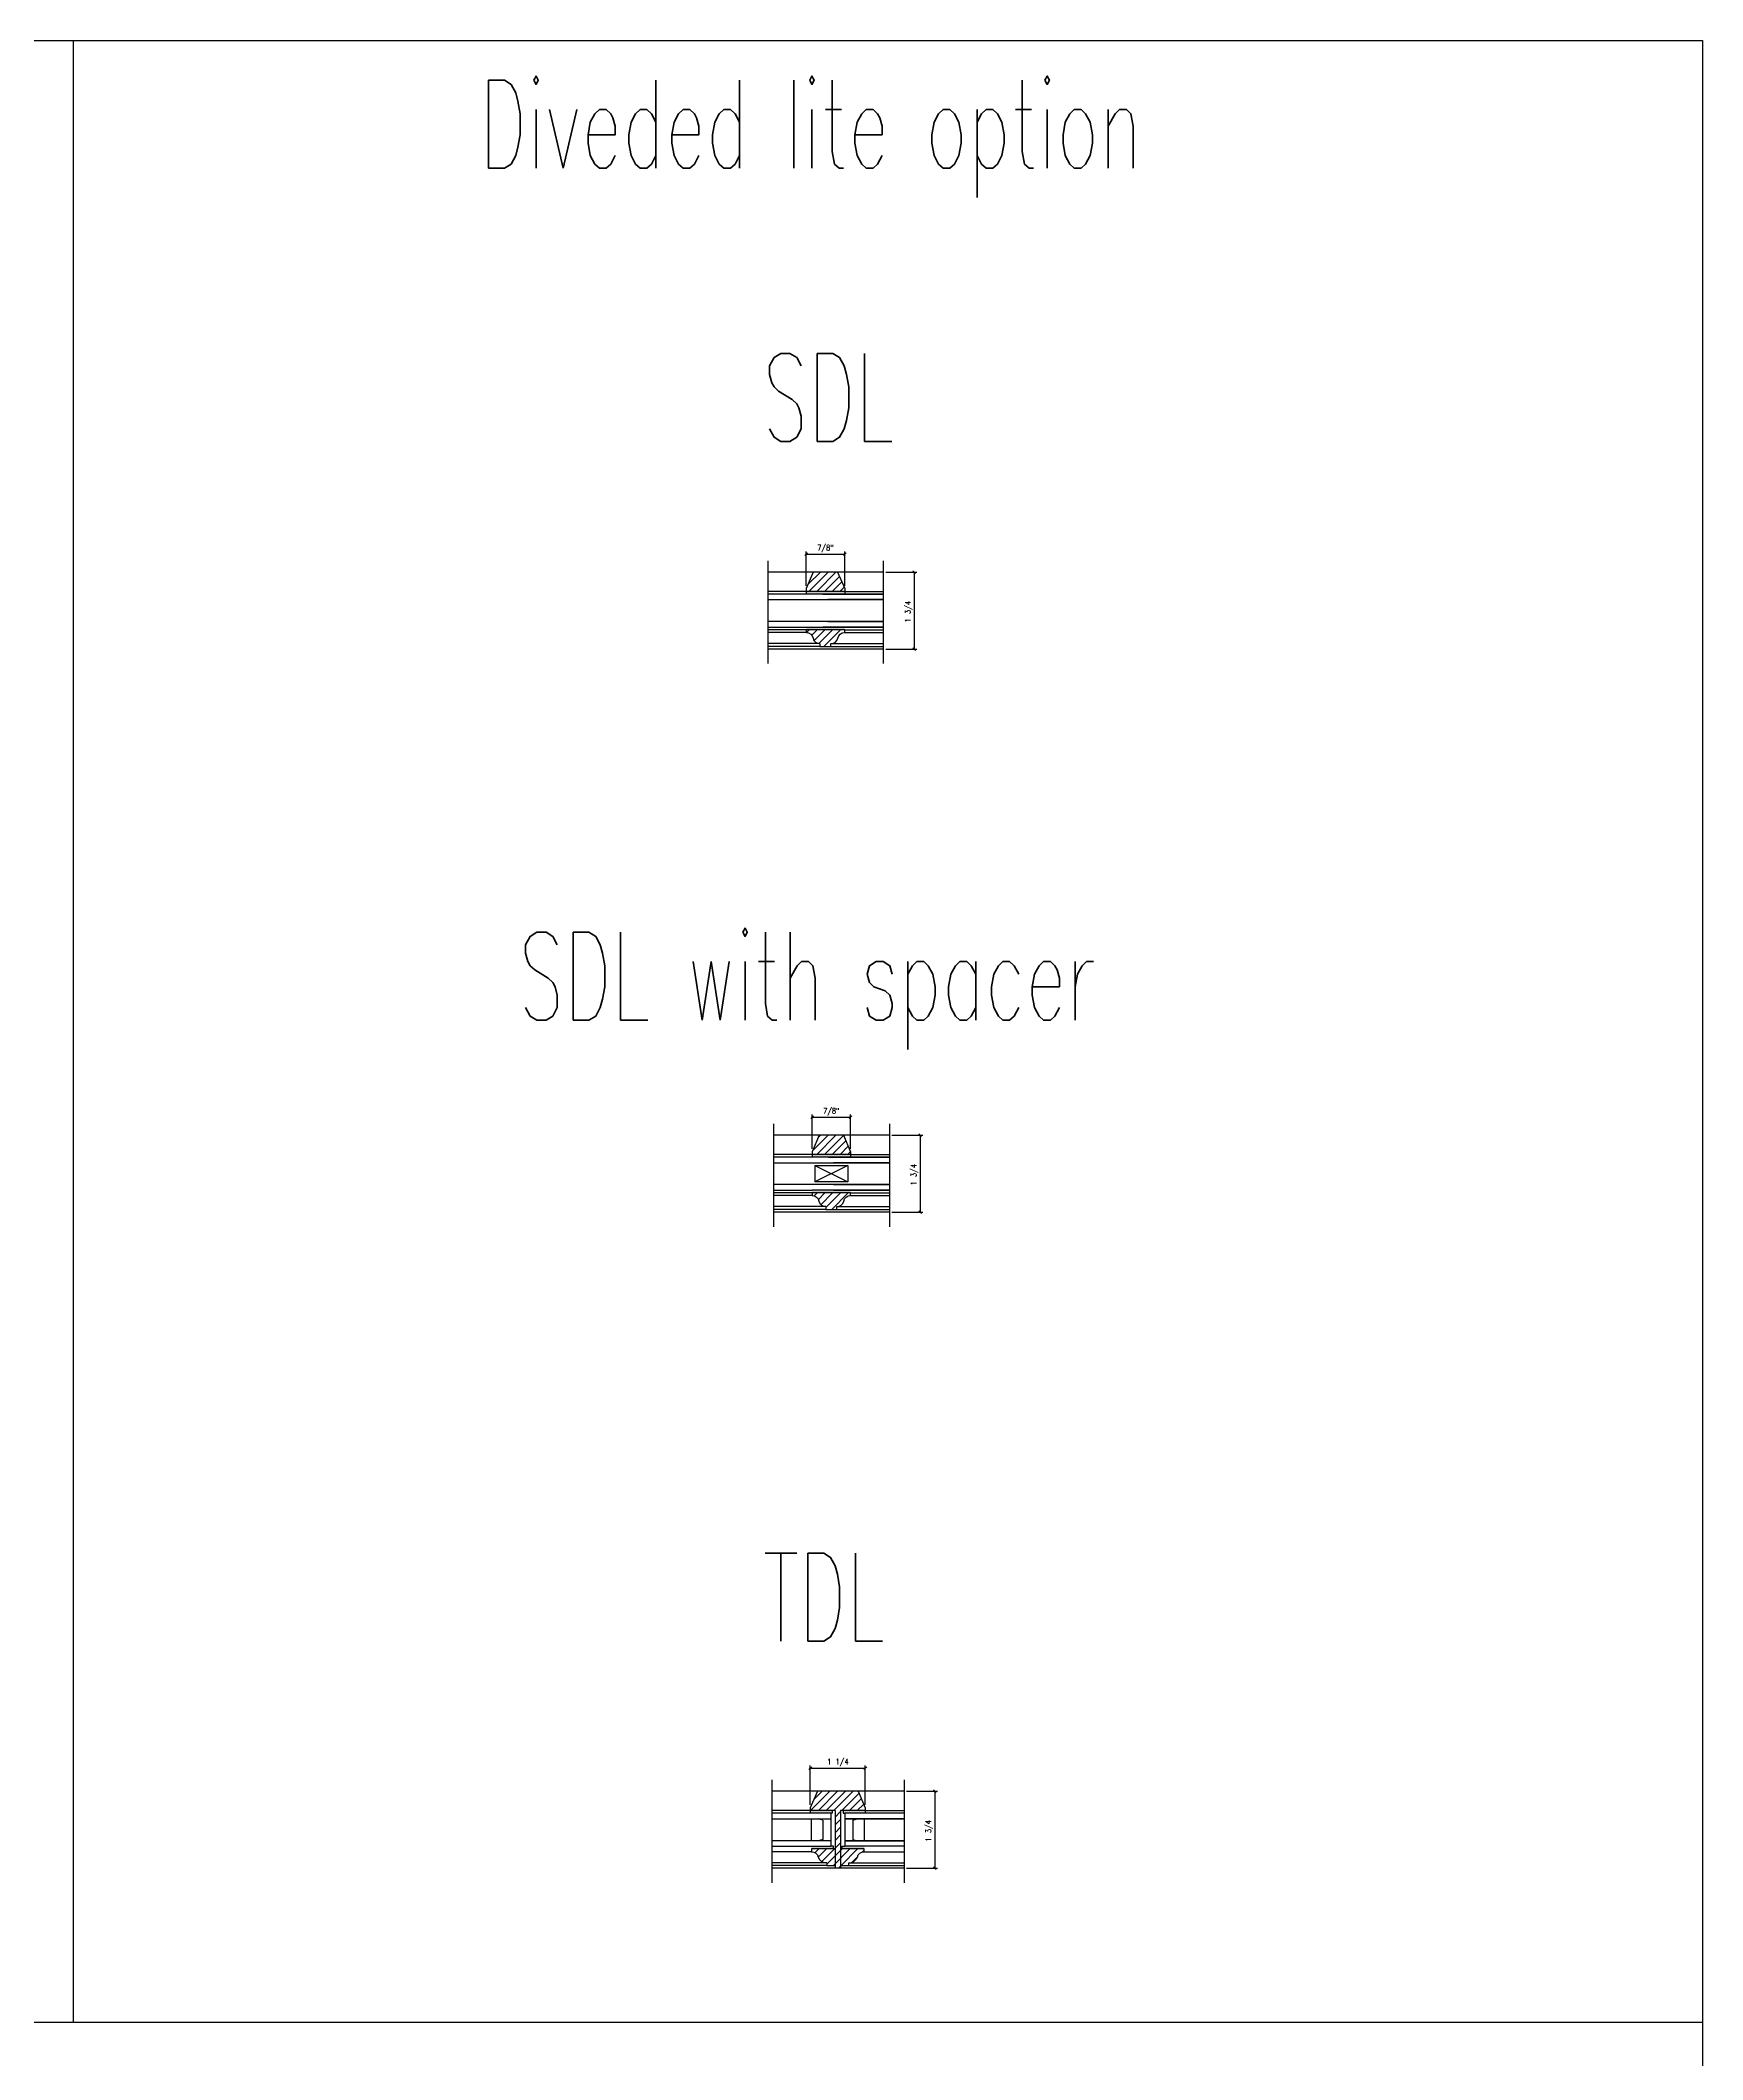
# Model space of a CAD drawing. Header units: inches. Extents: x 1985 to 11287, y 379 to 3234.
# Drawn here: x 9028.59 to 9066.39, y 1556.44 to 1602.36 of the extents above; entities that cross this region are included whole.
import ezdxf

# ---------------------------------------------------------------- set-up
doc = ezdxf.new("R2010")
doc.units = ezdxf.units.IN
doc.header["$MEASUREMENT"] = 0
doc.layers.get('0').update_dxf_attribs({"linetype": 'CONTINUOUS'})
doc.layers.get('Defpoints').update_dxf_attribs({"linetype": 'CONTINUOUS'})
for name, color, linetype in [('COTE1-1 99', 7, 'CONTINUOUS'), ('detail 99', 30, 'CONTINUOUS'), ('glass 99', 6, 'CONTINUOUS'), ('glazing tape 99', 7, 'CONTINUOUS'), ('hatch 99', 1, 'CONTINUOUS'), ('separation 99', 3, 'CONTINUOUS'), ('wood detail 99', 7, 'CONTINUOUS')]:
    doc.layers.add(name, color=color, linetype=linetype)
doc.styles.add('MARVIN', font='simplex.shx', dxfattribs={"width": 0.6})
doc.styles.get("Standard").update_dxf_attribs({"font": 'txt.shx', "width": 0.8})
doc.dimstyles.new('Muntin', dxfattribs={"dimtxt": 0.125, "dimasz": 0.0625, "dimexe": 0.0625, "dimexo": 0.0625, "dimgap": 0.0625, "dimtad": 1, "dimdec": 5, "dimzin": 0, "dimdsep": 46, "dimlunit": 5, "dimtxsty": 'Standard', "dimblk": 'OBLIQUE', "dimcen": 0.125, "dimclrd": 1, "dimclre": 1, "dimadec": 1, "dimazin": 0, "dimtfac": 0.375, "dimtdec": 5, "dimtmove": 0, "dimatfit": 3, "dimldrblk": 'OBLIQUE', "dimfxl": 1, "dimfrac": 2, "dimtolj": 1, "dimtzin": 0, "dimarcsym": 0})

# ---------------------------------------------------------------- blocks, each defined once
blk = doc.blocks.new('_OBLIQUE')
at = {"color": 0, "linetype": 'ByBlock'}
blk.add_line((-0.5, -0.5), (0.5, 0.5), dxfattribs=at)
blk = doc.blocks.new('*D1053')
at = {"layer": 'COTE1-1 99', "color": 1, "lineweight": -2, "transparency": 16777216}
for p, q in [((9046.102, 1562.234), (9046.102, 1563.134)), ((9046.102, 1563.072), (9047.352, 1563.072)), ((9047.352, 1562.234), (9047.352, 1563.134))]:
    blk.add_line(p, q, dxfattribs=at)
at = {"layer": 'Defpoints', "color": 0, "transparency": 16777216}
for p in [(9047.352, 1563.072), (9046.102, 1562.172), (9047.352, 1562.172)]:
    blk.add_point(p, dxfattribs=at)
at = {"layer": 'COTE1-1 99', "color": 1, "lineweight": -2, "transparency": 16777216, "xscale": 0.0625, "yscale": 0.0625, "zscale": 0.0625, "rotation": 180}
blk.add_blockref('_OBLIQUE', (9046.102, 1563.072), dxfattribs=at)
at = {"layer": 'COTE1-1 99', "color": 1, "lineweight": -2, "transparency": 16777216, "xscale": 0.0625, "yscale": 0.0625, "zscale": 0.0625}
blk.add_blockref('_OBLIQUE', (9047.352, 1563.072), dxfattribs=at)
at = {"layer": 'COTE1-1 99', "color": 0, "transparency": 16777216, "insert": (9046.727, 1563.197), "char_height": 0.125, "attachment_point": 5}
blk.add_mtext('\\A1;1 1/4', dxfattribs=at)
blk = doc.blocks.new('*D1054')
at = {"layer": 'COTE1-1 99', "color": 1, "lineweight": -2, "transparency": 16777216}
for p, q in [((9046.009, 1589.954), (9046.009, 1590.738)), ((9046.009, 1590.676), (9046.884, 1590.676)), ((9046.884, 1589.954), (9046.884, 1590.738))]:
    blk.add_line(p, q, dxfattribs=at)
at = {"layer": 'Defpoints', "color": 0, "transparency": 16777216}
for p in [(9046.884, 1590.676), (9046.009, 1589.892), (9046.884, 1589.892)]:
    blk.add_point(p, dxfattribs=at)
at = {"layer": 'COTE1-1 99', "color": 1, "lineweight": -2, "transparency": 16777216, "xscale": 0.0625, "yscale": 0.0625, "zscale": 0.0625, "rotation": 180}
blk.add_blockref('_OBLIQUE', (9046.009, 1590.676), dxfattribs=at)
at = {"layer": 'COTE1-1 99', "color": 1, "lineweight": -2, "transparency": 16777216, "xscale": 0.0625, "yscale": 0.0625, "zscale": 0.0625}
blk.add_blockref('_OBLIQUE', (9046.884, 1590.676), dxfattribs=at)
at = {"layer": 'COTE1-1 99', "color": 0, "transparency": 16777216, "insert": (9046.446, 1590.801), "char_height": 0.125, "attachment_point": 5}
blk.add_mtext('\\A1;7/8"', dxfattribs=at)
blk = doc.blocks.new('*D1055')
at = {"layer": 'COTE1-1 99', "color": 1, "lineweight": -2, "transparency": 16777216}
for p, q in [((9046.142, 1577.152), (9046.142, 1577.936)), ((9046.142, 1577.873), (9047.017, 1577.873)), ((9047.017, 1577.152), (9047.017, 1577.936))]:
    blk.add_line(p, q, dxfattribs=at)
at = {"layer": 'Defpoints', "color": 0, "transparency": 16777216}
for p in [(9047.017, 1577.873), (9046.142, 1577.089), (9047.017, 1577.089)]:
    blk.add_point(p, dxfattribs=at)
at = {"layer": 'COTE1-1 99', "color": 1, "lineweight": -2, "transparency": 16777216, "xscale": 0.0625, "yscale": 0.0625, "zscale": 0.0625, "rotation": 180}
blk.add_blockref('_OBLIQUE', (9046.142, 1577.873), dxfattribs=at)
at = {"layer": 'COTE1-1 99', "color": 1, "lineweight": -2, "transparency": 16777216, "xscale": 0.0625, "yscale": 0.0625, "zscale": 0.0625}
blk.add_blockref('_OBLIQUE', (9047.017, 1577.873), dxfattribs=at)
at = {"layer": 'COTE1-1 99', "color": 0, "transparency": 16777216, "insert": (9046.579, 1577.998), "char_height": 0.125, "attachment_point": 5}
blk.add_mtext('\\A1;7/8"', dxfattribs=at)
blk = doc.blocks.new('*D1056')
at = {"layer": 'COTE1-1 99', "color": 1, "lineweight": -2, "transparency": 16777216}
for p, q in [((9048.29, 1562.547), (9048.996, 1562.547)), ((9048.933, 1562.547), (9048.933, 1560.797)), ((9048.29, 1560.797), (9048.996, 1560.797))]:
    blk.add_line(p, q, dxfattribs=at)
at = {"layer": 'Defpoints', "color": 0, "transparency": 16777216}
for p in [(9048.227, 1562.547), (9048.227, 1560.797), (9048.933, 1560.797)]:
    blk.add_point(p, dxfattribs=at)
at = {"layer": 'COTE1-1 99', "color": 1, "lineweight": -2, "transparency": 16777216, "xscale": 0.0625, "yscale": 0.0625, "zscale": 0.0625}
for p, rotation in [((9048.933, 1562.547), 90), ((9048.933, 1560.797), 270)]:
    blk.add_blockref('_OBLIQUE', p, dxfattribs=dict(at, rotation=rotation))
at = {"layer": 'COTE1-1 99', "color": 0, "transparency": 16777216, "insert": (9048.808, 1561.645), "char_height": 0.125, "attachment_point": 5, "rotation": 90}
blk.add_mtext('\\A1;1 3/4', dxfattribs=at)
blk = doc.blocks.new('*D1057')
at = {"layer": 'COTE1-1 99', "color": 1, "lineweight": -2, "transparency": 16777216}
for p, q in [((9047.954, 1577.464), (9048.66, 1577.464)), ((9048.598, 1577.464), (9048.598, 1575.714)), ((9047.954, 1575.714), (9048.66, 1575.714))]:
    blk.add_line(p, q, dxfattribs=at)
at = {"layer": 'Defpoints', "color": 0, "transparency": 16777216}
for p in [(9047.892, 1577.464), (9047.892, 1575.714), (9048.598, 1575.714)]:
    blk.add_point(p, dxfattribs=at)
at = {"layer": 'COTE1-1 99', "color": 1, "lineweight": -2, "transparency": 16777216, "xscale": 0.0625, "yscale": 0.0625, "zscale": 0.0625}
for p, rotation in [((9048.598, 1577.464), 90), ((9048.598, 1575.714), 270)]:
    blk.add_blockref('_OBLIQUE', p, dxfattribs=dict(at, rotation=rotation))
at = {"layer": 'COTE1-1 99', "color": 0, "transparency": 16777216, "insert": (9048.473, 1576.563), "char_height": 0.125, "attachment_point": 5, "rotation": 90}
blk.add_mtext('\\A1;1 3/4', dxfattribs=at)
blk = doc.blocks.new('*D1058')
at = {"layer": 'COTE1-1 99', "color": 1, "lineweight": -2, "transparency": 16777216}
for p, q in [((9047.821, 1590.267), (9048.527, 1590.267)), ((9048.465, 1590.267), (9048.465, 1588.517)), ((9047.821, 1588.517), (9048.527, 1588.517))]:
    blk.add_line(p, q, dxfattribs=at)
at = {"layer": 'Defpoints', "color": 0, "transparency": 16777216}
for p in [(9047.759, 1590.267), (9047.759, 1588.517), (9048.465, 1588.517)]:
    blk.add_point(p, dxfattribs=at)
at = {"layer": 'COTE1-1 99', "color": 1, "lineweight": -2, "transparency": 16777216, "xscale": 0.0625, "yscale": 0.0625, "zscale": 0.0625}
for p, rotation in [((9048.465, 1590.267), 90), ((9048.465, 1588.517), 270)]:
    blk.add_blockref('_OBLIQUE', p, dxfattribs=dict(at, rotation=rotation))
at = {"layer": 'COTE1-1 99', "color": 0, "transparency": 16777216, "insert": (9048.34, 1589.365), "char_height": 0.125, "attachment_point": 5, "rotation": 90}
blk.add_mtext('\\A1;1 3/4', dxfattribs=at)

msp = doc.modelspace()

# ---------------------------------------------------------------- hatches: boundary and pattern name
at = {"layer": 'glazing tape 99'}
h = msp.add_hatch(color=256, dxfattribs=at)
h.paths.add_polyline_path([(9046.883506, 1589.829244), (9046.008506, 1589.829244), (9046.008506, 1589.766744), (9046.883506, 1589.766744)])
h.paths.add_polyline_path([(9046.883506, 1589.016744), (9046.49651, 1589.016744), (9046.383506, 1589.016744), (9046.008506, 1589.016744), (9046.008506, 1588.954244), (9046.883506, 1588.954244)])
h = msp.add_hatch(color=256, dxfattribs=at)
h.paths.add_polyline_path([(9047.016848, 1577.026832), (9046.141848, 1577.026832), (9046.141848, 1576.964332), (9047.016848, 1576.964332)])
h.paths.add_polyline_path([(9047.016848, 1576.214332), (9046.141848, 1576.214332), (9046.141848, 1576.151832), (9047.016848, 1576.151832)])
h = msp.add_hatch(color=256, dxfattribs=at)
h.paths.add_polyline_path([(9046.602088, 1562.109233), (9046.102088, 1562.109233), (9046.102088, 1562.046733), (9046.570888, 1562.046733), (9046.602088, 1562.046733)])
h.paths.add_polyline_path([(9046.625588, 1561.296733), (9046.570888, 1561.296733), (9046.125588, 1561.296733), (9046.125588, 1561.234233), (9046.625588, 1561.234233)])
h.paths.add_polyline_path([(9047.328588, 1561.296733), (9046.883288, 1561.296733), (9046.828588, 1561.296733), (9046.828588, 1561.234233), (9047.328588, 1561.234233)])
h.paths.add_polyline_path([(9047.352088, 1562.109233), (9046.852088, 1562.109233), (9046.852088, 1562.046733), (9046.883288, 1562.046733), (9047.352088, 1562.046733)])
at = {"layer": 'hatch 99'}
h = msp.add_hatch(dxfattribs=at)
h.set_pattern_fill('ANSI31', color=256, style=0)
h.set_pattern_definition([(45, (7039.16772, 2318.54657), (-0.088388348, 0.088388348), [])])
h.paths.add_polyline_path([(9046.008506, 1588.954244), (9046.008506, 1588.891744, -0.375199902), (9046.164756, 1588.766744, 0.350781059), (9046.307884, 1588.641744), (9046.321006, 1588.641744), (9046.321006, 1588.579244), (9046.571006, 1588.579244), (9046.571006, 1588.641744, 0.375199902), (9046.727256, 1588.766744, -0.375199902), (9046.883506, 1588.891744), (9046.883506, 1588.954244)])
h.paths.add_polyline_path([(9046.16922, 1590.266744), (9046.008506, 1589.891744), (9046.008506, 1589.829244), (9046.883506, 1589.829244), (9046.883506, 1589.891744), (9046.722791, 1590.266744)])
h = msp.add_hatch(dxfattribs=at)
h.set_pattern_fill('ANSI31', color=256, style=0)
h.set_pattern_definition([(45, (7039.16772, 2322.00744), (-0.088388348, 0.088388348), [])])
h.paths.add_polyline_path([(9047.016848, 1577.026832), (9047.016848, 1577.089332), (9046.856134, 1577.464332), (9046.302562, 1577.464332), (9046.141848, 1577.089332), (9046.141848, 1577.026832)])
h.paths.add_polyline_path([(9046.141848, 1576.151832), (9046.141848, 1576.089332, -0.375199902), (9046.298098, 1575.964332, 0.350781059), (9046.441226, 1575.839332), (9046.454348, 1575.839332), (9046.454348, 1575.776832), (9046.704348, 1575.776832), (9046.704348, 1575.839332, 0.375199902), (9046.860598, 1575.964332, -0.375199902), (9047.016848, 1576.089332), (9047.016848, 1576.151832)])
h = msp.add_hatch(dxfattribs=at)
h.set_pattern_fill('ANSI31', color=256, style=0)
h.set_pattern_definition([(45, (7039.16772, 2324.72842), (-0.088388348, 0.088388348), [])])
h.paths.add_polyline_path([(9047.352088, 1562.109233), (9047.352088, 1562.171733), (9047.191373, 1562.546733), (9046.262802, 1562.546733), (9046.102088, 1562.171733), (9046.102088, 1562.109233), (9046.664588, 1562.109233), (9046.664588, 1560.796733), (9046.789588, 1560.796733), (9046.789588, 1562.109233)])
h.paths.add_polyline_path([(9046.789588, 1560.859233), (9046.977088, 1560.859233), (9046.977088, 1560.921733, 0.323836114), (9047.172338, 1561.046733, -0.375199902), (9047.328588, 1561.171733), (9047.328588, 1561.234233), (9046.789588, 1561.234233)], flags=16)
h.paths.add_polyline_path([(9046.125588, 1561.234233), (9046.125588, 1561.171733, -0.375199902), (9046.281838, 1561.046733, 0.292681644), (9046.454597, 1560.921733), (9046.477088, 1560.921733), (9046.477088, 1560.859233), (9046.664588, 1560.859233), (9046.664588, 1561.234233)], flags=17)

# ---------------------------------------------------------------- linework, layer by layer
at = {"layer": 'glass 99', "color": 6}
for p, q in [((9046.883506, 1589.766744), (9045.133506, 1589.766744)), ((9045.133506, 1589.641744), (9047.758506, 1589.641744)), ((9046.383506, 1589.766744), (9047.758506, 1589.766744)), ((9047.758506, 1589.766744), (9046.49651, 1589.766744)), ((9047.758506, 1589.641744), (9046.49651, 1589.641744)), ((9047.758506, 1589.141744), (9045.133506, 1589.141744)), ((9046.49651, 1589.141744), (9047.758506, 1589.141744)), ((9045.133506, 1589.016744), (9046.508506, 1589.016744)), ((9046.883506, 1589.016744), (9046.383506, 1589.016744)), ((9047.758506, 1589.016744), (9046.383506, 1589.016744)), ((9046.49651, 1589.016744), (9047.758506, 1589.016744)), ((9047.016848, 1576.964332), (9045.266848, 1576.964332)), ((9045.266848, 1576.839332), (9047.891848, 1576.839332)), ((9046.954348, 1576.776832), (9046.204348, 1576.401832)), ((9046.204348, 1576.776832), (9046.954348, 1576.401832)), ((9046.204348, 1576.776832), (9046.204348, 1576.401832)), ((9046.204348, 1576.776832), (9046.954348, 1576.776832)), ((9046.516848, 1576.964332), (9047.891848, 1576.964332)), ((9047.891848, 1576.964332), (9046.629853, 1576.964332)), ((9047.891848, 1576.839332), (9046.629853, 1576.839332)), ((9046.954348, 1576.776832), (9046.954348, 1576.401832)), ((9047.891848, 1576.339332), (9045.266848, 1576.339332)), ((9046.954348, 1576.401832), (9046.204348, 1576.401832)), ((9046.629853, 1576.339332), (9047.891848, 1576.339332)), ((9045.266848, 1576.214332), (9046.141848, 1576.214332)), ((9047.891848, 1576.214332), (9046.141848, 1576.214332)), ((9046.629853, 1576.214332), (9047.891848, 1576.214332)), ((9046.570888, 1562.046733), (9045.227088, 1562.046733)), ((9046.570888, 1562.046733), (9046.570888, 1561.296733)), ((9048.227088, 1562.046733), (9046.883288, 1562.046733)), ((9046.883288, 1562.046733), (9046.883288, 1561.296733)), ((9045.227088, 1561.921733), (9046.570888, 1561.921733)), ((9046.388798, 1561.892487), (9046.282536, 1561.921733)), ((9048.227088, 1561.921733), (9046.883288, 1561.921733)), ((9046.883288, 1561.921733), (9048.237152, 1561.921733)), ((9047.065378, 1561.892487), (9047.17164, 1561.921733)), ((9046.570888, 1561.421733), (9045.227088, 1561.421733)), ((9045.227088, 1561.296733), (9046.570888, 1561.296733)), ((9046.388798, 1561.452165), (9046.280614, 1561.421733)), ((9048.227088, 1561.421733), (9046.883288, 1561.421733)), ((9046.883288, 1561.421733), (9048.237152, 1561.421733)), ((9048.227088, 1561.296733), (9046.883288, 1561.296733)), ((9047.064293, 1561.45247), (9047.173561, 1561.421733))]:
    msp.add_line(p, q, dxfattribs=at)
at = {"layer": 'glass 99'}
for p, q in [((9046.124334, 1561.921733), (9046.124334, 1561.421733)), ((9046.388798, 1561.892487), (9046.388798, 1561.452165)), ((9047.065378, 1561.892487), (9047.065378, 1561.421733)), ((9047.329842, 1561.921733), (9047.329842, 1561.421733))]:
    msp.add_line(p, q, dxfattribs=at)
at = {"layer": 'glazing tape 99'}
for p, q in [((9046.008506, 1589.829244), (9046.008506, 1589.766744)), ((9046.883506, 1589.829244), (9046.883506, 1589.766744)), ((9046.141848, 1577.026832), (9046.141848, 1576.964332)), ((9047.016848, 1577.026832), (9047.016848, 1576.964332)), ((9046.102088, 1562.109233), (9046.102088, 1562.046733)), ((9046.602088, 1562.046733), (9046.570888, 1562.046733)), ((9046.602088, 1562.109233), (9046.602088, 1562.046733)), ((9046.852088, 1562.109233), (9046.852088, 1562.046733)), ((9046.852088, 1562.046733), (9046.883288, 1562.046733)), ((9047.352088, 1562.109233), (9047.352088, 1562.046733)), ((9046.625588, 1561.296733), (9046.570888, 1561.296733)), ((9046.625588, 1561.234233), (9046.625588, 1561.296733)), ((9046.828588, 1561.234233), (9046.828588, 1561.296733)), ((9046.828588, 1561.296733), (9046.883288, 1561.296733))]:
    msp.add_line(p, q, dxfattribs=at)
at = {"layer": 'separation 99'}
for p, q in [((9029.344883, 1557.299249), (9029.344883, 1602.358547)), ((8912.617716, 1557.299249), (9066.39145, 1557.299249))]:
    msp.add_line(p, q, dxfattribs=at)
msp.add_lwpolyline([(8870.077342, 1602.358547), (9066.39145, 1602.358547), (9066.39145, 1422.121354), (8870.077342, 1422.121354)], close=True, dxfattribs=at)
at = {"layer": 'wood detail 99'}
for p, q in [((9045.133506, 1590.522291), (9045.133506, 1588.186293)), ((9047.758506, 1590.522291), (9047.758506, 1588.186293)), ((9047.758506, 1590.266744), (9045.133506, 1590.266744)), ((9046.16922, 1590.266744), (9046.008506, 1589.891744)), ((9046.722791, 1590.266744), (9046.883506, 1589.891744)), ((9046.883506, 1589.829244), (9045.133506, 1589.829244)), ((9046.008506, 1589.891744), (9046.008506, 1589.829244)), ((9046.883506, 1589.891744), (9046.883506, 1589.829244)), ((9046.883506, 1589.829244), (9047.758506, 1589.829244)), ((9046.008506, 1588.954244), (9045.133506, 1588.954244)), ((9046.008506, 1588.891744), (9045.133506, 1588.891744)), ((9046.321006, 1588.641744), (9045.133506, 1588.641744)), ((9046.883506, 1588.954244), (9046.008506, 1588.954244)), ((9046.577567, 1588.641602), (9047.758506, 1588.641602)), ((9046.883506, 1588.954244), (9047.758506, 1588.954244)), ((9046.883506, 1588.891744), (9047.758506, 1588.891744)), ((9046.321006, 1588.579244), (9045.133506, 1588.579244)), ((9047.758506, 1588.516744), (9045.133506, 1588.516744)), ((9046.571006, 1588.579244), (9047.758506, 1588.579244)), ((9045.266848, 1577.71988), (9045.266848, 1575.383882)), ((9047.901912, 1577.71988), (9047.901912, 1575.383882)), ((9047.891848, 1577.464332), (9045.266848, 1577.464332)), ((9046.302562, 1577.464332), (9046.141848, 1577.089332)), ((9046.856134, 1577.464332), (9047.016848, 1577.089332)), ((9047.016848, 1577.026832), (9045.266848, 1577.026832)), ((9046.141848, 1577.089332), (9046.141848, 1577.026832)), ((9047.016848, 1577.089332), (9047.016848, 1577.026832)), ((9047.016848, 1577.026832), (9047.891848, 1577.026832)), ((9046.141848, 1576.151832), (9045.266848, 1576.151832)), ((9046.141848, 1576.089332), (9045.266848, 1576.089332)), ((9046.454348, 1575.839332), (9045.266848, 1575.839332)), ((9047.016848, 1576.151832), (9046.141848, 1576.151832)), ((9046.710909, 1575.839191), (9047.891848, 1575.839191)), ((9047.016848, 1576.151832), (9047.891848, 1576.151832)), ((9047.016848, 1576.089332), (9047.891848, 1576.089332)), ((9046.454348, 1575.776832), (9045.266848, 1575.776832)), ((9047.891848, 1575.714332), (9045.266848, 1575.714332)), ((9046.704348, 1575.776832), (9047.891848, 1575.776832)), ((9045.227088, 1562.80228), (9045.227088, 1560.466283)), ((9048.237152, 1562.546733), (9045.227088, 1562.546733)), ((9046.262802, 1562.546733), (9046.102088, 1562.171733)), ((9047.191373, 1562.546733), (9047.352088, 1562.171733)), ((9048.237152, 1562.80228), (9048.237152, 1560.466283)), ((9046.664588, 1562.109233), (9045.227088, 1562.109233)), ((9046.102088, 1562.171733), (9046.102088, 1562.109233)), ((9046.664588, 1562.109233), (9046.664588, 1560.796733)), ((9047.352088, 1562.109233), (9046.789588, 1562.109233)), ((9046.789588, 1562.109233), (9046.789588, 1560.796733)), ((9047.352088, 1562.171733), (9047.352088, 1562.109233)), ((9047.352088, 1562.109233), (9048.237152, 1562.109233)), ((9046.125588, 1561.171733), (9045.227088, 1561.171733)), ((9046.664588, 1561.234233), (9046.125588, 1561.234233)), ((9047.328588, 1561.234233), (9046.789588, 1561.234233)), ((9047.328588, 1561.171733), (9048.237152, 1561.171733)), ((9046.477088, 1560.921733), (9045.227088, 1560.921733)), ((9046.477088, 1560.859233), (9045.227088, 1560.859233)), ((9048.237152, 1560.796733), (9045.227088, 1560.796733)), ((9046.977088, 1560.859233), (9048.237152, 1560.859233)), ((9046.983649, 1560.921591), (9048.237152, 1560.921591))]:
    msp.add_line(p, q, dxfattribs=at)
for points in [[(9046.008506, 1588.954244), (9046.008506, 1588.891744, -0.375199902), (9046.164756, 1588.766744, 0.375199902), (9046.321006, 1588.641744), (9046.321006, 1588.579244), (9046.571006, 1588.579244), (9046.571006, 1588.641744, 0.375199902), (9046.727256, 1588.766744, -0.375199902), (9046.883506, 1588.891744), (9046.883506, 1588.954244)], [(9046.141848, 1576.151832), (9046.141848, 1576.089332, -0.375199902), (9046.298098, 1575.964332, 0.375199902), (9046.454348, 1575.839332), (9046.454348, 1575.776832), (9046.704348, 1575.776832), (9046.704348, 1575.839332, 0.375199902), (9046.860598, 1575.964332, -0.375199902), (9047.016848, 1576.089332), (9047.016848, 1576.151832)], [(9046.125588, 1561.234233), (9046.125588, 1561.171733, -0.375199902), (9046.281838, 1561.046733, 0.323836114), (9046.477088, 1560.921733), (9046.477088, 1560.859233), (9046.664588, 1560.859233)], [(9046.789588, 1560.859233), (9046.977088, 1560.859233), (9046.977088, 1560.921733, 0.323836114), (9047.172338, 1561.046733, -0.375199902), (9047.328588, 1561.171733), (9047.328588, 1561.234233)]]:
    msp.add_lwpolyline(points, format="xyb", dxfattribs=at)

# ---------------------------------------------------------------- texts
at = {"layer": 'detail 99', "char_height": 2, "attachment_point": 1, "style": 'MARVIN'}
for s, insert, width in [('Diveded lite option', (9038.579474, 1601.451936), 29.4375), ('SDL', (9045.020624, 1595.240778), 9.16393575), ('SDL with spacer', (9039.474691, 1582.078593), 29.4375), ('TDL', (9045.020624, 1567.95928), 9.1639)]:
    msp.add_mtext(s, dxfattribs=dict(at, insert=insert, width=width))

# ---------------------------------------------------------------- dimensions: what is measured, and where the dimension line sits
at = {"layer": 'COTE1-1 99'}
for base, p1, p2, picture, middle in [((9046.883506, 1590.675772), (9046.008506, 1589.891744), (9046.883506, 1589.891744), '*D1054', (9046.446006, 1590.675772)), ((9047.016848, 1577.873361), (9046.141848, 1577.089332), (9047.016848, 1577.089332), '*D1055', (9046.579348, 1577.873361))]:
    dim = msp.add_linear_dim(base=base, p1=p1, p2=p2, text='7/8"', dimstyle='Muntin', dxfattribs=at)
    dim.commit()
    dim.dimension.update_dxf_attribs({"geometry": picture, "text_midpoint": middle, "dimtype": 160})
for base, p1, p2, picture, middle in [((9048.46459, 1588.516744), (9047.758506, 1590.266744), (9047.758506, 1588.516744), '*D1058', (9048.46459, 1589.365485)), ((9048.597933, 1575.714332), (9047.891848, 1577.464332), (9047.891848, 1575.714332), '*D1057', (9048.597933, 1576.563073)), ((9048.933172, 1560.796733), (9048.227088, 1562.546733), (9048.227088, 1560.796733), '*D1056', (9048.933172, 1561.645474))]:
    dim = msp.add_linear_dim(base=base, p1=p1, p2=p2, angle=90, dimstyle='Muntin', dxfattribs=at)
    dim.commit()
    dim.dimension.update_dxf_attribs({"geometry": picture, "text_midpoint": middle, "dimtype": 160})
dim = msp.add_linear_dim(base=(9047.352088, 1563.07188), p1=(9046.102088, 1562.171733), p2=(9047.352088, 1562.171733), dimstyle='Muntin', dxfattribs=at)
dim.commit()
dim.dimension.update_dxf_attribs({"geometry": '*D1053', "text_midpoint": (9046.727088, 1563.19688)})

doc.saveas('drawing.dxf')
